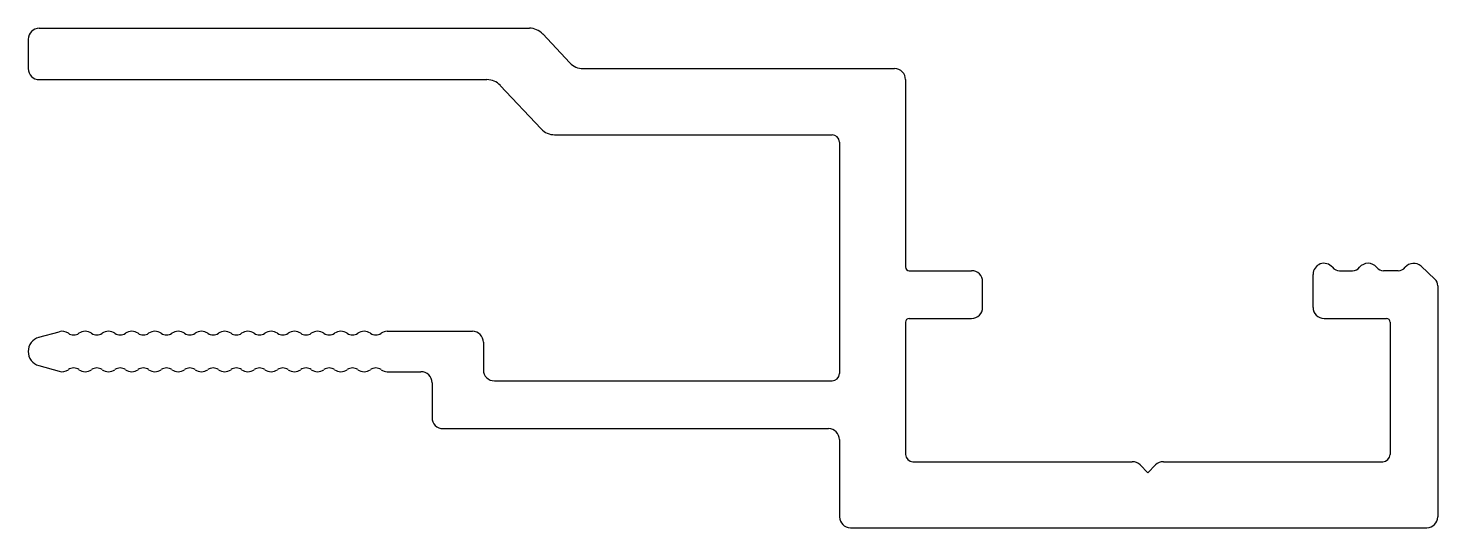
# Model space of a CAD drawing. Extents: x 2355.3 to 2393.7, y 1278.8 to 1292.4.
import ezdxf

# ---------------------------------------------------------------- set-up
doc = ezdxf.new("R2010")
doc.units = 0
doc.layers.get('0').update_dxf_attribs({"linetype": 'CONTINUOUS'})

msp = doc.modelspace()

# ---------------------------------------------------------------- linework, layer by layer
at = {"linetype": 'CONTINUOUS'}
for p, q in [((2355.644, 1292.365), (2368.996, 1292.365)), ((2370.097, 1291.423), (2369.36, 1292.208)), ((2355.344, 1292.065), (2355.344, 1291.265)), ((2370.461, 1291.265), (2378.944, 1291.265)), ((2355.644, 1290.965), (2367.841, 1290.965)), ((2369.318, 1289.623), (2368.205, 1290.808)), ((2379.244, 1290.965), (2379.244, 1285.865)), ((2369.683, 1289.465), (2377.244, 1289.465)), ((2377.444, 1289.265), (2377.444, 1282.965)), ((2379.344, 1285.765), (2381.044, 1285.765)), ((2390.344, 1284.765), (2390.344, 1285.665)), ((2391.068, 1285.765), (2391.419, 1285.765)), ((2392.661, 1285.765), (2392.268, 1285.765)), ((2393.289, 1285.885), (2393.664, 1285.538)), ((2381.344, 1284.765), (2381.344, 1285.465)), ((2393.744, 1285.355), (2393.744, 1279.065)), ((2355.636, 1283.951), (2356.185, 1284.104)), ((2365.127, 1284.115), (2367.444, 1284.115)), ((2379.244, 1284.365), (2379.244, 1280.765)), ((2379.344, 1284.465), (2381.044, 1284.465)), ((2390.644, 1284.465), (2392.344, 1284.465)), ((2392.444, 1284.365), (2392.444, 1280.765)), ((2367.744, 1283.815), (2367.744, 1283.065)), ((2355.636, 1283.18), (2356.185, 1283.027)), ((2365.127, 1283.015), (2366.044, 1283.015)), ((2366.344, 1282.715), (2366.344, 1281.765)), ((2368.044, 1282.765), (2377.244, 1282.765)), ((2366.644, 1281.465), (2377.144, 1281.465)), ((2377.444, 1281.165), (2377.444, 1279.065)), ((2379.444, 1280.565), (2385.419, 1280.565)), ((2385.844, 1280.265), (2385.631, 1280.478)), ((2385.844, 1280.265), (2386.056, 1280.478)), ((2386.268, 1280.565), (2392.244, 1280.565)), ((2377.744, 1278.765), (2393.444, 1278.765))]:
    msp.add_line(p, q, dxfattribs=at)
for centre, radius, start, end in [((2355.644, 1292.065), 0.3, 90, 180), ((2368.996, 1291.865), 0.5, 43.2092, 90), ((2370.461, 1291.765), 0.5, 223.2092, 270), ((2355.644, 1291.265), 0.3, 180, 270), ((2378.944, 1290.965), 0.3, 0, 90), ((2367.841, 1290.465), 0.5, 43.2092, 90), ((2369.683, 1289.965), 0.5, 223.2092, 270), ((2377.244, 1289.265), 0.2, 0, 90), ((2379.344, 1285.865), 0.1, 180, 270), ((2381.044, 1285.465), 0.3, 0, 90), ((2390.644, 1285.665), 0.3, 39.5212, 180), ((2391.068, 1286.015), 0.25, 219.5212, 270), ((2391.419, 1286.015), 0.25, 270, 320.4788), ((2391.844, 1285.665), 0.3, 39.5212, 140.4788), ((2392.268, 1286.015), 0.25, 219.5212, 270), ((2392.661, 1286.015), 0.25, 270, 320.4788), ((2393.085, 1285.665), 0.3, 47.1394, 140.4788), ((2393.494, 1285.355), 0.25, 0, 47.1394), ((2381.044, 1284.765), 0.3, 270, 0), ((2390.644, 1284.765), 0.3, 180, 270), ((2356.266, 1283.815), 0.3, 54.9299, 105.6417), ((2356.898, 1283.815), 0.3, 54.9299, 125.0701), ((2357.531, 1283.815), 0.3, 54.9299, 125.0701), ((2358.164, 1283.815), 0.3, 54.9299, 125.0701), ((2358.797, 1283.815), 0.3, 54.9299, 125.0701), ((2359.43, 1283.815), 0.3, 54.9299, 125.0701), ((2360.063, 1283.815), 0.3, 54.9299, 125.0701), ((2360.696, 1283.815), 0.3, 54.9299, 125.0701), ((2361.329, 1283.815), 0.3, 54.9299, 125.0701), ((2361.962, 1283.815), 0.3, 54.9299, 125.0701), ((2362.595, 1283.815), 0.3, 54.9299, 125.0701), ((2363.228, 1283.815), 0.3, 54.9299, 125.0701), ((2363.861, 1283.815), 0.3, 54.9299, 125.0701), ((2364.494, 1283.815), 0.3, 54.9299, 125.0701), ((2365.127, 1283.815), 0.3, 90, 125.0701), ((2367.444, 1283.815), 0.3, 0, 90), ((2379.344, 1284.365), 0.1, 90, 180), ((2392.344, 1284.365), 0.1, 0, 90), ((2355.744, 1283.565), 0.4, 105.6417, 254.3583), ((2356.582, 1284.266), 0.251, 234.9299, 305.0701), ((2357.215, 1284.266), 0.251, 234.9299, 305.0701), ((2357.848, 1284.266), 0.251, 234.9299, 305.0701), ((2358.481, 1284.266), 0.251, 234.9299, 305.0701), ((2359.114, 1284.266), 0.251, 234.9299, 305.0701), ((2359.747, 1284.266), 0.251, 234.9299, 305.0701), ((2360.38, 1284.266), 0.251, 234.9299, 305.0701), ((2361.013, 1284.266), 0.251, 234.9299, 305.0701), ((2361.646, 1284.266), 0.251, 234.9299, 305.0701), ((2362.279, 1284.266), 0.251, 234.9299, 305.0701), ((2362.912, 1284.266), 0.251, 234.9299, 305.0701), ((2363.545, 1284.266), 0.251, 234.9299, 305.0701), ((2364.178, 1284.266), 0.251, 234.9299, 305.0701), ((2364.811, 1284.266), 0.251, 234.9299, 305.0701), ((2356.266, 1283.315), 0.3, 254.3583, 305.0701), ((2356.582, 1282.865), 0.251, 54.9299, 125.0701), ((2356.898, 1283.315), 0.3, 234.9299, 305.0701), ((2357.215, 1282.865), 0.251, 54.9299, 125.0701), ((2357.531, 1283.315), 0.3, 234.9299, 305.0701), ((2357.848, 1282.865), 0.251, 54.9299, 125.0701), ((2358.164, 1283.315), 0.3, 234.9299, 305.0701), ((2358.481, 1282.865), 0.251, 54.9299, 125.0701), ((2358.797, 1283.315), 0.3, 234.9299, 305.0701), ((2359.114, 1282.865), 0.251, 54.9299, 125.0701), ((2359.43, 1283.315), 0.3, 234.9299, 305.0701), ((2359.747, 1282.865), 0.251, 54.9299, 125.0701), ((2360.063, 1283.315), 0.3, 234.9299, 305.0701), ((2360.38, 1282.865), 0.251, 54.9299, 125.0701), ((2360.696, 1283.315), 0.3, 234.9299, 305.0701), ((2361.013, 1282.865), 0.251, 54.9299, 125.0701), ((2361.329, 1283.315), 0.3, 234.9299, 305.0701), ((2361.646, 1282.865), 0.251, 54.9299, 125.0701), ((2361.962, 1283.315), 0.3, 234.9299, 305.0701), ((2362.279, 1282.865), 0.251, 54.9299, 125.0701), ((2362.595, 1283.315), 0.3, 234.9299, 305.0701), ((2362.912, 1282.865), 0.251, 54.9299, 125.0701), ((2363.228, 1283.315), 0.3, 234.9299, 305.0701), ((2363.545, 1282.865), 0.251, 54.9299, 125.0701), ((2363.861, 1283.315), 0.3, 234.9299, 305.0701), ((2364.178, 1282.865), 0.251, 54.9299, 125.0701), ((2364.494, 1283.315), 0.3, 234.9299, 305.0701), ((2364.811, 1282.865), 0.251, 54.9299, 125.0701), ((2365.127, 1283.315), 0.3, 234.9299, 270), ((2366.044, 1282.715), 0.3, 0, 90), ((2368.044, 1283.065), 0.3, 180, 270), ((2377.244, 1282.965), 0.2, 270, 0), ((2366.644, 1281.765), 0.3, 180, 270), ((2377.144, 1281.165), 0.3, 0, 90), ((2379.444, 1280.765), 0.2, 180, 270), ((2392.244, 1280.765), 0.2, 270, 0), ((2385.419, 1280.265), 0.3, 45, 90), ((2386.268, 1280.265), 0.3, 90, 135), ((2377.744, 1279.065), 0.3, 180, 270), ((2393.444, 1279.065), 0.3, 270, 360)]:
    msp.add_arc(centre, radius, start, end, dxfattribs=at)

doc.saveas('drawing.dxf')
